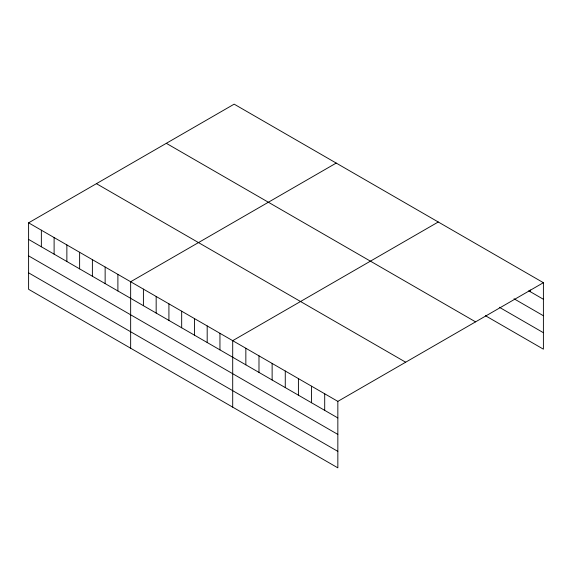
<?xml version="1.0" encoding="UTF-8"?>
<svg xmlns="http://www.w3.org/2000/svg" width="572" height="572" viewBox="0 0 572 572"><rect width="100%" height="100%" fill="white"/><g stroke="black" fill="none" stroke-linecap="round" stroke-linejoin="round"><path stroke-width="0.86" d="M28.6 222.83L337.845 401.372L337.845 467.846L28.6 289.303L28.6 222.83L234.155 104.154L543.4 282.697L543.4 349.17L485.413 315.694M336.207 163.077L130.652 281.753L130.652 348.219M438.259 221.993L232.704 340.669L232.704 407.142M337.845 401.372L543.4 282.697M528.714 290.79L543.4 299.27M514.021 298.777L543.4 315.737M499.335 307.257L543.4 332.704M166.323 143.322L475.568 321.857M96.432 183.669L405.677 362.212M28.6 239.411L337.845 417.946M28.6 255.877L337.845 434.413M28.6 272.837L337.845 451.379M530.258 289.94L530.258 291.684M324.703 393.786L324.703 410.36M311.561 386.2L311.561 402.774M298.412 378.607L298.412 395.188M285.271 371.021L285.271 387.594M272.129 363.435L272.129 380.008M258.987 355.848L258.987 372.422M245.846 348.255L245.846 364.836M219.948 333.304L219.948 349.878M207.186 325.94L207.186 342.514M194.43 318.575L194.43 335.149M181.674 311.211L181.674 327.785M168.919 303.846L168.919 320.42M156.163 296.482L156.163 313.056M143.408 289.117L143.408 305.691M117.896 274.388L117.896 290.962M105.141 267.024L105.141 283.598M92.385 259.659L92.385 276.233M79.622 252.295L79.622 268.869M66.867 244.923L66.867 261.504M54.111 237.559L54.111 254.14M41.356 230.194L41.356 246.775"/></g></svg>
